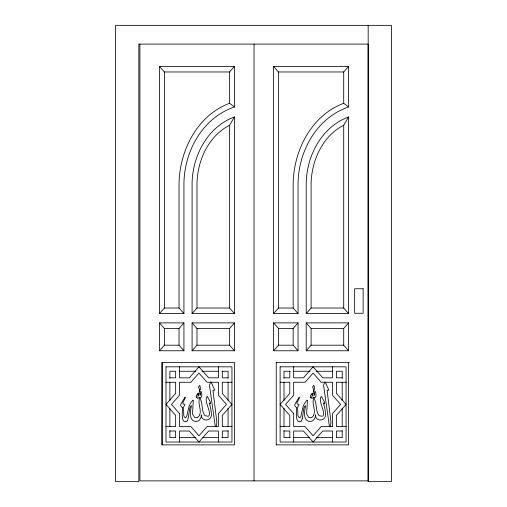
<?xml version="1.0" encoding="UTF-8"?>
<svg xmlns="http://www.w3.org/2000/svg" width="507" height="507" viewBox="0 0 507 507"><rect width="100%" height="100%" fill="white"/><g stroke="black" fill="none" stroke-linecap="round" stroke-linejoin="round"><path stroke-width="0.76" d="M139.913 44.09L139.913 480.87L368.164 480.87L368.164 44.09L138.836 44.09L138.836 481.65L115.615 481.65L115.615 25.35L391.385 25.35L391.385 481.65L368.164 481.65L368.164 25.35M159.477 350.768L159.477 322.889L183.933 322.889L183.933 350.768L159.477 350.768L164.369 345.191L164.369 328.466L159.477 322.889M159.477 313.592L159.477 66.392L234.475 66.392L234.475 106.958C202.629 117.789 184.326 151.016 183.933 183.49L183.933 313.592L159.477 313.592L164.369 308.022L164.369 71.969L159.477 66.392M162.05 444.867L162.05 362.404L234.468 362.404L234.468 444.867L162.05 444.867L162.113 362.404M169.87 430.494L169.87 437.604L175.65 437.604L175.65 431.013L169.87 431.013M169.87 426.545L169.87 408.376M169.87 400.473L169.87 382.31M169.87 378.355L169.87 371.251L175.65 371.251L175.65 377.835L169.87 377.835M183.933 350.768L179.041 345.191L179.041 328.466L183.933 322.889M183.933 313.592L179.041 308.022L179.041 183.49C179.624 150.357 197.274 115.368 229.582 103.289L234.475 106.958M179.529 442.028L179.529 431.013L189.314 431.013L198.972 442.028L208.637 431.013L218.416 431.013L218.416 442.028M179.529 366.827L179.529 377.835L189.314 377.835L198.972 366.827L208.637 377.835L218.416 377.835L218.416 366.827M192.083 350.768L192.083 322.889L234.475 322.889L234.475 350.768L192.083 350.768L196.976 345.191L196.976 328.466L192.083 322.889M192.083 313.592L192.083 183.49C192.445 155.858 207.559 126.801 234.475 116.933L234.475 313.592L192.083 313.592L196.976 308.022L196.976 183.49C197.483 160.453 208.447 136.072 229.582 125.229L234.475 116.933M222.294 437.604L222.294 431.013L228.074 431.013M222.294 371.251L222.294 377.835L228.074 377.835M228.074 430.494L228.074 437.604L221.781 437.604M228.074 426.545L228.074 408.376M228.074 400.473L228.074 382.31M228.074 378.355L228.074 371.251L221.781 371.251M234.475 350.768L229.582 345.191L229.582 328.466L234.475 322.889M234.475 313.592L229.582 308.022L229.582 125.229M229.582 103.289L229.582 71.969L234.475 66.392M254.039 480.87L254.039 44.09M273.603 350.768L273.603 322.889L298.059 322.889L298.059 350.768L273.603 350.768L278.495 345.191L278.495 328.466L273.603 322.889M273.603 313.592L273.603 66.392L348.601 66.392L348.601 106.958C316.755 117.789 298.458 151.016 298.059 183.49L298.059 313.592L273.603 313.592L278.495 308.022L278.495 71.969L273.603 66.392M276.239 444.88L276.239 362.404M283.996 430.494L283.996 437.604L290.289 437.604M283.996 426.545L283.996 408.376M283.996 400.473L283.996 382.31M283.996 378.355L283.996 371.251L290.289 371.251M289.782 437.604L289.782 431.013L283.996 431.013M289.782 371.251L289.782 377.835L283.996 377.835M298.059 350.768L293.166 345.191L293.166 328.466L298.059 322.889M298.059 313.592L293.166 308.022L293.166 183.49C293.756 150.357 311.406 115.368 343.708 103.289L348.601 106.958M293.661 442.028L293.661 431.013L303.44 431.013L313.104 442.028L322.763 431.013L332.541 431.013L332.541 442.028M293.661 366.827L293.661 377.835L303.44 377.835L313.104 366.827L322.763 377.835L332.541 377.835L332.541 366.827M306.209 350.768L306.209 322.889L348.601 322.889L348.601 350.768L306.209 350.768L311.102 345.191L311.102 328.466L306.209 322.889M306.209 313.592L306.209 183.49C306.57 155.858 321.685 126.801 348.601 116.933L348.601 313.592L306.209 313.592L311.102 308.022L311.102 183.49C311.609 160.453 322.579 136.072 343.708 125.229L348.601 116.933M342.206 430.494L342.206 437.604L336.426 437.604L336.426 431.013L342.206 431.013M342.206 426.545L342.206 408.376M342.206 400.473L342.206 382.31M342.206 378.355L342.206 371.251L336.426 371.251L336.426 377.835L342.206 377.835M348.601 350.768L343.708 345.191L343.708 328.466L348.601 322.889M348.601 313.592L343.708 308.022L343.708 125.229M343.708 103.289L343.708 71.969L348.601 66.392M348.601 362.404L348.601 444.867L276.176 444.867M302.349 418.212L303.845 408.331L304.707 406.259L305.613 405.6C304.637 410.442 302.419 421.342 310.392 421.513C313.611 421.304 315.671 417.914 315.424 414.884C315.208 421.989 325.893 421.558 325.513 414.593A38.228 38.228 0 0 0 323.263 402.888L324.733 403.857L324.651 402.19L321.318 396.322C318.282 399.776 322.94 407.78 323.409 412.014A4.119 4.119 0 0 1 323.358 415.176L322.807 416.063L322.059 416.266L319.08 415.639A12.453 12.453 0 0 1 316.723 409.65L315.722 402.862L314.384 398.293L313.833 398.027C310.911 404.009 318.035 412.704 311.596 417.66L308.934 417.578L306.615 414.067L307.432 400.213L306.906 400.251L304.644 403.217L303.319 405.866L300.702 416.868L299.415 417.888L298.002 416.108A3.251 3.251 0 0 1 297.907 414.878L297.596 407.413L298.978 404.713L298.61 404.193L297.292 404.035L296.874 402.9L299.415 397.951L299.162 397.057L294.903 404.333A2.82 2.82 0 0 0 294.859 405.619L295.385 406.76L296.709 407.533C296.595 409.593 294.7 424.961 301.101 421.165M216.045 426.805L216.876 422.445L212.959 390.194L214.797 390.194L211.083 382.075M330.171 426.805L331.008 422.445L327.085 390.194L328.929 390.194L325.215 382.075M210.563 382.082L209.499 385.516L215.304 426.653M324.689 382.082L323.631 385.516L329.43 426.653M313.44 391.607L314.283 389.623A6.566 6.566 0 0 0 314.201 386.347L313.82 385.333L312.565 387.031L312.762 387.367A6.572 6.572 0 0 1 313.427 391.607M186.975 421.165C180.574 424.961 182.469 409.593 182.583 407.533L181.538 407.045L180.733 405.619A2.82 2.82 0 0 1 180.771 404.333L185.036 397.057L185.289 397.951L182.748 402.9L183.166 404.035L184.478 404.193L184.846 404.713L183.471 407.413L183.775 414.878A3.251 3.251 0 0 0 183.87 416.108L185.289 417.888L186.576 416.868L189.193 405.866L190.518 403.217L192.78 400.251L193.306 400.213L192.489 414.067L194.808 417.578L197.464 417.66C203.903 412.704 196.786 404.009 199.707 398.027L200.252 398.293L201.596 402.862L202.578 409.65A12.453 12.453 0 0 0 204.942 415.651L207.927 416.266L208.681 416.063L209.226 415.176A4.119 4.119 0 0 0 209.277 412.014C208.808 407.78 204.156 399.776 207.186 396.322L210.519 402.19L210.608 403.857L209.131 402.888A38.228 38.228 0 0 1 211.375 414.593C211.768 421.564 201.076 421.989 201.298 414.884C201.545 417.914 199.485 421.304 196.26 421.513C188.287 421.342 190.505 410.442 191.488 405.6L190.575 406.259L189.713 408.331L188.217 418.212A6.382 6.382 0 0 1 186.982 421.171M164.369 71.969L229.582 71.969M278.495 71.969L343.708 71.969M164.369 308.022L179.041 308.022M196.976 308.022L229.582 308.022M278.495 308.022L293.166 308.022M311.102 308.022L343.708 308.022M164.369 328.466L179.041 328.466M196.976 328.466L229.582 328.466M278.495 328.466L293.166 328.466M311.102 328.466L343.708 328.466M164.369 345.191L179.041 345.191M196.976 345.191L229.582 345.191M278.495 345.191L293.166 345.191M311.102 345.191L343.708 345.191M276.176 362.404L349.184 362.404M179.307 371.251L195.829 371.251M202.122 371.251L218.637 371.251M293.439 371.251L309.954 371.251M316.248 371.251L332.763 371.251M165.992 382.259L175.65 382.259L175.65 393.413L165.992 404.428L175.65 415.436L175.65 426.59L165.992 426.59M231.959 382.259L222.294 382.259L222.294 393.413L231.959 404.428L222.294 415.436L222.294 426.59L231.959 426.59M280.118 382.259L289.782 382.259L289.782 393.413L280.118 404.428L289.782 415.436L289.782 426.59L280.118 426.59M346.085 382.259L336.426 382.259L336.426 393.413L346.085 404.428L336.426 415.436L336.426 426.59L346.085 426.59M179.307 437.604L195.829 437.604M202.908 437.604L218.637 437.604M293.439 437.604L309.169 437.604M316.248 437.604L332.763 437.604M302.337 418.205A6.382 6.382 0 0 1 301.107 421.171M165.992 366.827L165.992 442.028L231.959 442.028L231.959 366.827L165.992 366.827M179.529 413.604L179.529 426.59L190.924 426.59L198.972 435.773L207.027 426.59L218.416 426.59L218.416 413.604L226.471 404.428L218.416 395.245L218.416 382.259L207.027 382.259L198.972 373.082L190.924 382.259L179.529 382.259L179.529 395.245L171.48 404.428L179.529 413.604M198.041 393.388L197.92 395.752L198.199 396.125L198.795 395.878C197.692 392.532 200.36 390.973 199.961 395.035C201.634 396.347 199.15 391.493 201.051 391.271C201.767 393.071 202.591 396.176 200.848 397.589A1.027 1.027 0 0 1 200.202 397.621C199.15 396.271 198.079 399.757 197.103 397.887A1.039 1.039 0 0 1 197.052 397.374C197.438 395.473 196.228 399.022 196.272 397.025A4.481 4.481 0 0 1 196.564 395.251L198.041 393.388M280.118 366.827L280.118 442.028L346.085 442.028L346.085 366.827L280.118 366.827M293.661 413.604L293.661 426.59L305.049 426.59L313.104 435.773L321.153 426.59L332.541 426.59L332.541 413.604L340.596 404.428L332.541 395.245L332.541 382.259L321.153 382.259L313.104 373.082L305.049 382.259L293.661 382.259L293.661 395.245L285.606 404.428L293.661 413.604M312.166 393.388L312.046 395.752L312.325 396.125L312.92 395.878C311.818 392.532 314.492 390.973 314.087 395.035C315.766 396.347 313.275 391.493 315.177 391.271C315.899 393.071 316.717 396.176 314.974 397.589A1.027 1.027 0 0 1 314.334 397.621C313.275 396.271 312.211 399.757 311.228 397.887A1.039 1.039 0 0 1 311.184 397.374C311.571 395.492 310.341 399.003 310.404 397.025A4.481 4.481 0 0 1 310.696 395.251L312.166 393.388M200.151 389.623L199.308 391.607A6.572 6.572 0 0 0 198.643 387.361L198.44 387.031L199.688 385.333L200.075 386.347A6.566 6.566 0 0 1 200.151 389.623M363.132 288.756L354.653 288.756L354.653 313.275L363.132 313.275L363.132 288.756"/></g></svg>
